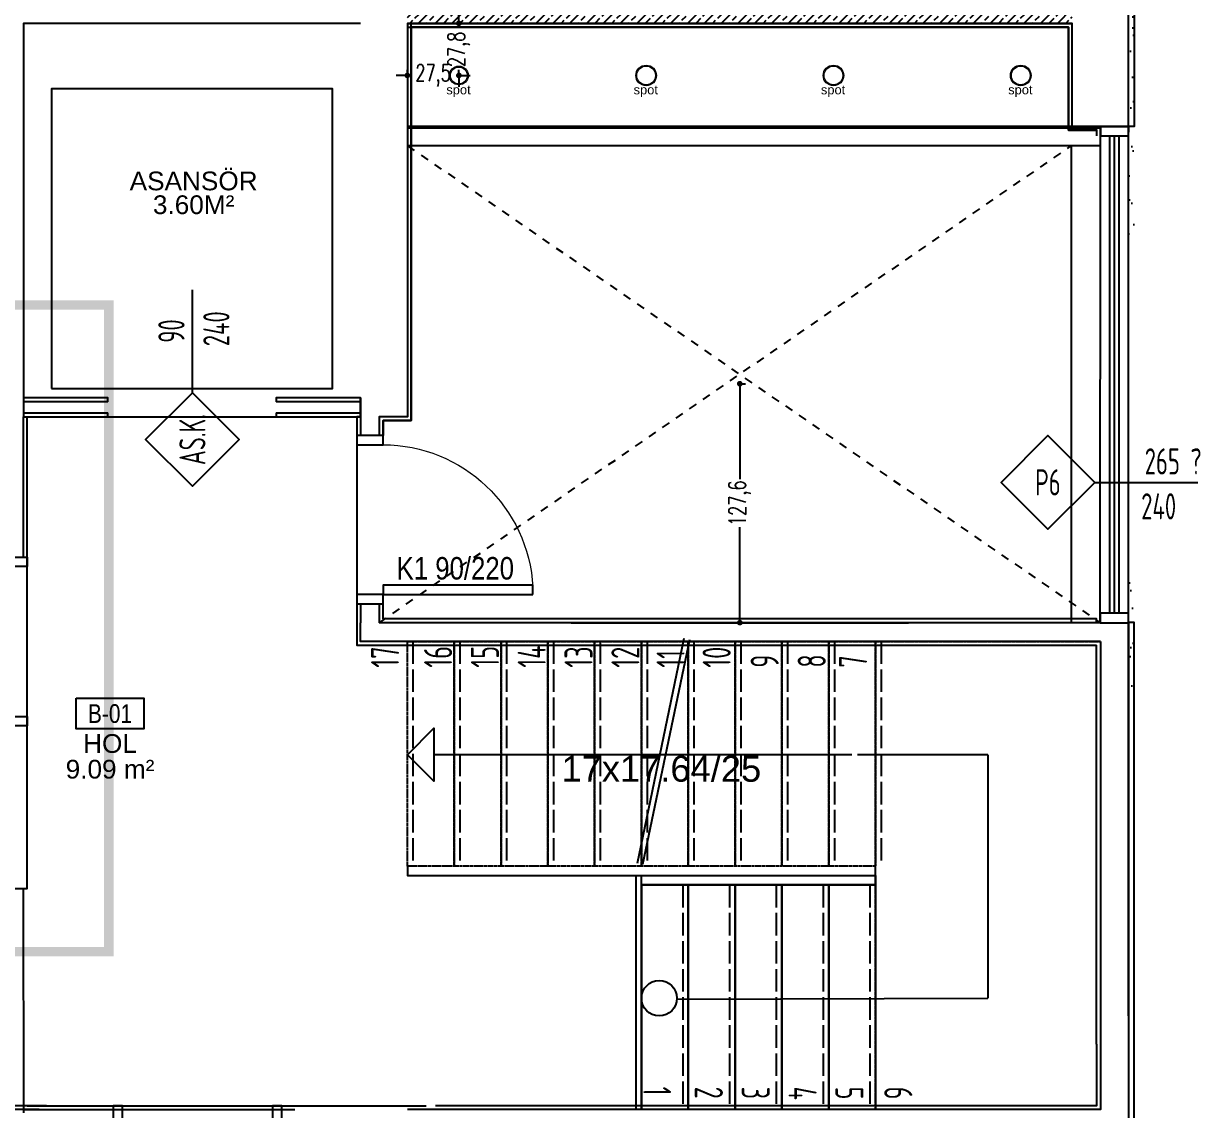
# Model space of a CAD drawing. Header units: millimetres. Extents: x 1064 to 14043, y 831 to 5538.
# Drawn here: x 3753 to 4376, y 4531 to 5111 of the extents above; entities that cross this region are included whole.
import ezdxf
from ezdxf.enums import TextEntityAlignment as Align

# ---------------------------------------------------------------- set-up
doc = ezdxf.new("R2010")
doc.units = ezdxf.units.MM
for name, pattern in [('( Hidden )', [0.375, 0.25, -0.125]), ('ACAD_ISO02W100', [15, 12, -3]), ('ACAD_ISO03W100', [30, 12, -18]), ('DASHED', [0.25, 0.125, -0.125]), ('Tratteggio-1', [0.007874, 0.003937, -0.003937])]:
    doc.linetypes.add(name, pattern=pattern)
for name, color, linetype in [('clad', 30, 'Continuous'), ('frame', 43, 'Continuous'), ('furn', 134, 'Continuous'), ('glass', 1, 'Continuous'), ('hatch_conc', 223, 'Continuous'), ('IŞIK', 2, 'Continuous'), ('mat_mortar', 145, 'Continuous'), ('Railing', 93, 'Continuous'), ('Stair', 3, 'Continuous'), ('Str_conc', 6, 'Continuous'), ('symbol', 8, 'Continuous'), ('symbol_no', 12, 'Continuous'), ('text_room', 12, 'Continuous'), ('wall', 4, 'Continuous')]:
    doc.layers.add(name, color=color, linetype=linetype)
doc.layers.add('mobilya', color=30, linetype='Continuous', lineweight=30)
doc.layers.add('ölçü -dış', color=7, linetype='Continuous', lineweight=25, true_color=0x605db1)
doc.styles.add('ARIAL', font='arial.ttf')
doc.styles.add('dim', font='simplex.shx', dxfattribs={"width": 0.7})
doc.styles.get("Standard").update_dxf_attribs({"font": 'arial.ttf'})
doc.styles.add('T100', font='ARIALN.TTF', dxfattribs={"height": 24})
doc.styles.add('text1', font='arial.ttf')
doc.styles.add('text2', font='arial.ttf', dxfattribs={"width": 0.8})
doc.styles.add('text3', font='geniso.shx', dxfattribs={"width": 0.7})
doc.dimstyles.new('1_50', dxfattribs={"dimtxt": 9, "dimasz": 3, "dimexe": 3, "dimexo": 0, "dimgap": 1, "dimtad": 0, "dimdec": 1, "dimzin": 11, "dimtxsty": 'dim', "dimblk": 'DOT', "dimcen": 1.5, "dimdle": 1.25, "dimclrt": 2, "dimadec": 0, "dimazin": 0, "dimtfac": 1.25, "dimtdec": 1, "dimtix": 1, "dimtofl": 0, "dimtmove": 1, "dimatfit": 3, "dimldrblk": 'DOT', "dimfxl": 10, "dimfxlon": 1, "dimtolj": 1, "dimtzin": 0, "dimarcsym": 0})

# ---------------------------------------------------------------- blocks, each defined once
blk = doc.blocks.new('mahal')
blk.add_lwpolyline([(-36, 0), (36, 0), (36, -33), (-36, -33)], close=True)
at = {"color": 7, "style": 'text2', "width": 0.8}
blk.add_attdef('10000', text='', height=20, dxfattribs=at).set_placement((0, -16.5), align=Align.MIDDLE)
at = {"color": 7, "style": 'text1'}
for tag, p in [('MAHAL', (0, -48.5)), ('M²', (0, -75.9))]:
    blk.add_attdef(tag, text='', height=20, dxfattribs=at).set_placement(p, align=Align.MIDDLE)
blk = doc.blocks.new('kap-penno_02')
blk.add_line((0, 0), (-55, 0))
blk.add_lwpolyline([(0, 0), (25, 25), (50, 0), (25, -25)], close=True)
at = {"color": 7, "style": 'text3', "width": 0.7}
for tag, p in [('100', (-50, 0)), ('220', (-50, -24))]:
    blk.add_attdef(tag, text='', height=14, dxfattribs=at).set_placement(p, align=Align.BOTTOM_LEFT)
blk.add_attdef('K00', text='', height=14, dxfattribs=at).set_placement((25, 0), align=Align.MIDDLE_CENTER)
blk = doc.blocks.new('*U748')
for points in [[(-0.8, 0), (-0.85, 0), (-0.85, 0.1399), (-0.8, 0.1399), (-0.8, 0)], [(0.05, 0), (0, 0), (0, 0.1399), (0.05, 0.1399), (0.05, 0)], [(0, -0.8), (-0.05, -0.8), (-0.05, 0), (0, 0), (0, -0.8)]]:
    blk.add_lwpolyline(points)
at = {"lineweight": 9}
blk.add_arc((0.0019, 0.0008), 0.8019, 180.05524, 267.00716, dxfattribs=at)
blk = doc.blocks.new('*U750')
for points in [[(-0.8, 0), (-0.85, 0), (-0.85, 0.1399), (-0.8, 0.1399), (-0.8, 0)], [(0.05, 0), (0, 0), (0, 0.1399), (0.05, 0.1399), (0.05, 0)], [(0, -0.8), (-0.05, -0.8), (-0.05, 0), (0, 0), (0, -0.8)]]:
    blk.add_lwpolyline(points)
at = {"lineweight": 9}
blk.add_arc((0.0019, 0.0008), 0.8019, 180.05524, 267.00716, dxfattribs=at)
blk = doc.blocks.new('_Dot')
at = {"color": 0, "linetype": 'ByBlock', "lineweight": -2}
blk.add_line((-0.5, 0), (-1, 0), dxfattribs=at)
at = {"color": 0, "linetype": 'ByBlock', "const_width": 0.5}
blk.add_lwpolyline([(-0.25, 0, 1), (0.25, 0, 1)], format="xyb", close=True, dxfattribs=at)
blk = doc.blocks.new('*D798')
at = {"layer": 'Defpoints', "color": 0, "transparency": 16777216}
for p in [(3957.84, 5082.77), (3957.84, 5082.77), (3985.35, 5082.77)]:
    blk.add_point(p, dxfattribs=at)
at = {"layer": 'ölçü -dış', "color": 0, "lineweight": -2, "transparency": 16777216}
for p, q in [((3957.84, 5082.77), (3957.84, 5085.77)), ((3985.35, 5082.77), (3985.35, 5085.77)), ((3954.84, 5082.77), (3951.84, 5082.77)), ((3988.35, 5082.77), (3991.35, 5082.77))]:
    blk.add_line(p, q, dxfattribs=at)
at = {"layer": 'ölçü -dış', "color": 0, "lineweight": -2, "transparency": 16777216, "xscale": 3, "yscale": 3, "zscale": 3}
for p, rotation in [((3957.84, 5082.77), 359.9999999979239), ((3985.35, 5082.77), 179.999999997924)]:
    blk.add_blockref('_Dot', p, dxfattribs=dict(at, rotation=rotation))
at = {"layer": 'ölçü -dış', "color": 2, "transparency": 16777216, "insert": (3971.59, 5082.77), "char_height": 9, "attachment_point": 5, "rotation": 360, "style": 'dim'}
blk.add_mtext('\\A1;27,5', dxfattribs=at)
blk = doc.blocks.new('*D779')
at = {"layer": 'Defpoints', "color": 0, "transparency": 16777216}
for p in [(3985.35, 5110.59), (3985.35, 5110.59), (3985.35, 5082.77)]:
    blk.add_point(p, dxfattribs=at)
at = {"layer": 'ölçü -dış', "color": 0, "lineweight": -2, "transparency": 16777216}
for p, q in [((3985.35, 5113.59), (3985.35, 5116.59)), ((3985.35, 5110.59), (3988.35, 5110.59)), ((3985.35, 5082.77), (3988.35, 5082.77)), ((3985.35, 5079.77), (3985.35, 5076.77))]:
    blk.add_line(p, q, dxfattribs=at)
at = {"layer": 'ölçü -dış', "color": 0, "lineweight": -2, "transparency": 16777216, "xscale": 3, "yscale": 3, "zscale": 3}
for p, rotation in [((3985.35, 5110.59), 270), ((3985.35, 5082.77), 90)]:
    blk.add_blockref('_Dot', p, dxfattribs=dict(at, rotation=rotation))
at = {"layer": 'ölçü -dış', "color": 2, "transparency": 16777216, "insert": (3985.35, 5096.68), "char_height": 9, "attachment_point": 5, "rotation": 90, "style": 'dim'}
blk.add_mtext('\\A1;27,8', dxfattribs=at)
blk = doc.blocks.new('*D800')
at = {"layer": 'Defpoints', "color": 0, "transparency": 16777216}
for p in [(4135.24, 4918.14), (4135.24, 4790.57), (4135.35, 4790.57)]:
    blk.add_point(p, dxfattribs=at)
at = {"layer": 'ölçü -dış', "color": 0, "lineweight": -2, "transparency": 16777216}
for p, q in [((4135.24, 4918.14), (4138.35, 4918.14)), ((4135.35, 4915.14), (4135.35, 4867.21)), ((4135.35, 4793.57), (4135.35, 4841.51)), ((4135.24, 4790.57), (4138.35, 4790.57))]:
    blk.add_line(p, q, dxfattribs=at)
at = {"layer": 'ölçü -dış', "color": 0, "lineweight": -2, "transparency": 16777216, "xscale": 3, "yscale": 3, "zscale": 3}
for p, rotation in [((4135.35, 4918.14), 90), ((4135.35, 4790.57), 270)]:
    blk.add_blockref('_Dot', p, dxfattribs=dict(at, rotation=rotation))
at = {"layer": 'ölçü -dış', "color": 2, "transparency": 16777216, "insert": (4135.35, 4854.36), "char_height": 9, "attachment_point": 5, "rotation": 90, "style": 'dim'}
blk.add_mtext('\\A1;127,6', dxfattribs=at)

msp = doc.modelspace()

# ---------------------------------------------------------------- hatches: boundary and pattern name
at = {"layer": 'clad', "true_color": 0x636466}
h = msp.add_hatch(dxfattribs=at)
h.set_pattern_fill('AR-SAND', color=251, scale=0.2)
h.set_pattern_definition([(37.5, (-640589.864, -4496314.152), (-0.320006259, 9.788264747), [0, -7.7216, 0, -8.636, 0, -8.255]), (7.5, (-640589.864, -4496314.152), (8.990465663, 14.33650201), [0, -4.1656, 0, -6.9596, 0, -2.667]), (327.5, (-640596.112, -4496314.152), (15.819847405, 0.028743694), [0, -2.54, 0, -9.144, 0, -11.938]), (317.5, (-640596.112, -4496314.152), (15.27112905, 4.458586465), [0, -1.27, 0, -5.9944, 0, -6.858])])
h.paths.add_polyline_path([(4342.84811, 5135.58617), (4345.84811, 5135.58617), (4345.84811, 5075.58636), (4345.84811, 4995.53418), (4342.83651, 4995.53418), (4342.84805, 5072.58635), (4342.84816, 5135.58635), (4342.8481, 5135.58656), (4342.8481, 5075.58635), (4342.84809, 5075.58636)])
h = msp.add_hatch(dxfattribs=at)
h.set_pattern_fill('AR-SAND', color=251, scale=0.2)
h.set_pattern_definition([(37.5, (-640589.864, -4495571.168), (-0.320006259, 9.788264747), [0, -7.7216, 0, -8.636, 0, -8.255]), (7.5, (-640589.864, -4495571.168), (8.990465663, 14.33650201), [0, -4.1656, 0, -6.9596, 0, -2.667]), (327.5, (-640596.112, -4495571.168), (15.819847405, 0.028743694), [0, -2.54, 0, -9.144, 0, -11.938]), (317.5, (-640596.112, -4495571.168), (15.27112905, 4.458586465), [0, -1.27, 0, -5.9944, 0, -6.858])])
h.paths.add_polyline_path([(4342.84814, 4745.57102), (4345.84814, 4745.57102), (4345.84814, 4815.57518), (4342.84816, 4815.57518)])
at = {"layer": 'hatch_conc', "true_color": 0x636466}
h = msp.add_hatch(dxfattribs=at)
h.set_pattern_fill('ANSI33', color=251)
h.set_pattern_definition([(45, (-633445.4495, -4496314.152), (-4.4901280605, 4.4901280605), []), (45, (-633440.9594, -4496314.152), (-4.4901280605, 4.4901280605), [3.175, -1.5875])])
h.paths.add_polyline_path([(4312.83651, 5135.58617), (3957.83649, 5135.58617), (3957.83649, 5110.58636), (4312.83651, 5110.58636)])

# ---------------------------------------------------------------- linework, layer by layer
at = {"color": 251, "true_color": 0x636466}
msp.add_line((3752.80809, 4648.8187), (3752.8365, 4528.81966), dxfattribs=at)
at = {"color": 251, "linetype": '( Hidden )', "ltscale": 50, "true_color": 0x636466, "const_width": 2}
msp.add_lwpolyline([(4327.33241, 5055.21008), (3957.94825, 5055.21014)], dxfattribs=at)
at = {"color": 251, "linetype": 'DASHED', "ltscale": 35, "true_color": 0x636466}
for points in [[(3942.84812, 4790.52937), (4312.33241, 5045.21008)], [(3957.94825, 5045.21014), (4327.83653, 4790.52937)]]:
    msp.add_lwpolyline(points, dxfattribs=at)
at = {"color": 244, "linetype": 'ACAD_ISO03W100', "true_color": 0x991b1e, "const_width": 5}
msp.add_lwpolyline([(3272.53854, 4960.24148), (3798.4593, 4960.24148), (3798.4593, 4614.85985), (3272.53854, 4614.85985)], close=True, dxfattribs=at)
at = {"color": 251, "true_color": 0x636466}
for points in [[(4045.34812, 4790.57082), (4225.34812, 4790.57082)], [(4079.83072, 4655.57082), (4079.84812, 4530.56194)]]:
    msp.add_lwpolyline(points, dxfattribs=at)
at = {"layer": 'clad', "color": 251, "true_color": 0x636466}
for points in [[(4342.84811, 5135.58617), (4345.84811, 5135.58617), (4345.84811, 5075.58636), (4345.96089, 5055.55124), (4342.94924, 5055.55124), (4342.83646, 5052.54947), (4342.83657, 5055.54937), (4312.84812, 5055.54957), (4312.84812, 5055.54947), (4342.84809, 5055.54947)], [(4342.84814, 4470.54639), (4345.84814, 4470.54639), (4345.84814, 4790.61182), (4342.84816, 4790.61182)]]:
    msp.add_lwpolyline(points, close=True, dxfattribs=at)
for points in [[(4327.33241, 5045.21008), (3957.94825, 5045.21014)], [(4327.33241, 5045.21008), (4317.33241, 5045.21008), (4312.33241, 5045.21008), (4312.33241, 4790.57082)]]:
    msp.add_lwpolyline(points, dxfattribs=at)
at = {"layer": 'frame', "color": 251, "true_color": 0x636466}
for p, q in [((3777.84522, 4915.58626), (3822.84522, 4915.58626)), ((3862.83942, 4915.58626), (3907.83942, 4915.58626))]:
    msp.add_line(p, q, dxfattribs=at)
for points in [[(4327.94929, 5050.55124), (4342.9493, 5050.55124), (4342.9493, 5055.55124), (4327.94929, 5055.55124)], [(4327.83652, 4790.57082), (4342.83653, 4790.57082), (4342.83653, 4795.57082), (4327.83652, 4795.57082)]]:
    msp.add_lwpolyline(points, close=True, dxfattribs=at)
at = {"layer": 'furn', "color": 251, "true_color": 0x636466}
msp.add_line((3959.83653, 5053.39344), (3959.83653, 4903.39344), dxfattribs=at)
at = {"layer": 'glass', "color": 251, "true_color": 0x636466}
for p, q in [((4332.83653, 4795.57082), (4332.9493, 5050.55124)), ((4332.83653, 4795.57082), (4332.9493, 5050.55124)), ((4335.33653, 4795.57082), (4335.4493, 5050.55124)), ((4335.33653, 4795.57082), (4335.4493, 5050.55124)), ((4337.83653, 4795.57082), (4337.9493, 5050.55124))]:
    msp.add_line(p, q, dxfattribs=at)
at = {"layer": 'hatch_conc', "color": 251, "true_color": 0x636466}
msp.add_lwpolyline([(4327.94929, 5050.55124), (4327.93591, 5055.54947), (4312.84812, 5055.58685), (4312.84813, 5110.58636), (3957.83653, 5110.58642), (3957.83653, 4900.54972), (3942.84812, 4900.54972), (3942.84783, 4890.57046)], dxfattribs=at)
at = {"layer": 'IŞIK', "color": 251, "lineweight": 18, "true_color": 0x636466}
for centre, radius in [((3985.34623, 5082.76643), 5), ((3985.34623, 5082.76643), 4.5), ((4085.34623, 5082.76643), 5.5), ((4085.34623, 5082.76643), 5), ((4185.34623, 5082.76643), 5.5), ((4185.34623, 5082.76643), 5), ((4285.34623, 5082.76643), 5.5), ((4285.34623, 5082.76643), 5)]:
    msp.add_circle(centre, radius, dxfattribs=at)
at = {"layer": 'mat_mortar', "color": 251, "true_color": 0x636466}
for points in [[(4325.94929, 5050.54589), (4325.94125, 5053.5544), (4310.84812, 5053.59179), (4310.84813, 5108.58636), (3959.83653, 5108.58642), (3959.83653, 4898.54972), (3944.84806, 4898.54972), (3944.84783, 4890.57041)], [(3944.84812, 4885.57041), (3944.84812, 4898.54972), (3959.83649, 4898.54972), (3959.83649, 5110.58636)], [(3957.83653, 5108.58636), (4310.84813, 5108.58636), (4310.83581, 5053.51262), (4325.84811, 5053.51262), (4325.92835, 5055.55124)], [(4327.9493, 5055.55124), (4325.9493, 5055.55124)], [(4327.9493, 5055.55124), (4325.9493, 5055.55124)], [(3932.84813, 4900.54972), (3930.84812, 4900.54972), (3930.84812, 4805.57082)], [(3930.84812, 4800.57082), (3930.84812, 4778.57082), (4325.84812, 4778.57082)], [(4327.83653, 4790.52937), (4325.84812, 4790.52937), (4325.84812, 4792.57082), (3944.84812, 4792.57082), (3944.84812, 4800.57041)], [(4327.83653, 4790.52937), (4325.84812, 4790.52937), (4325.84812, 4792.57082), (3944.84812, 4792.57082), (3944.84812, 4800.57041)], [(4325.84812, 4565.53418), (4325.84812, 4778.57082)], [(4325.84812, 4565.53418), (4325.84812, 4532.57191), (3972.83651, 4532.57022)], [(3765.12103, 4532.56191), (3437.83651, 4532.54639)], [(3754.8365, 4532.56271), (3967.8365, 4532.546)]]:
    msp.add_lwpolyline(points, dxfattribs=at)
at = {"layer": 'mat_mortar', "color": 32, "true_color": 0xcd6928}
msp.add_lwpolyline([(3335.83651, 4648.56191), (3754.8365, 4648.56191), (3754.8365, 4900.54972)], dxfattribs=at)
at = {"layer": 'Railing', "color": 251, "true_color": 0x636466}
msp.add_lwpolyline([(3957.83647, 4660.57082), (3957.83647, 4655.57082), (4207.84812, 4655.57082), (4207.84812, 4650.57082), (4082.84812, 4650.57082), (4082.84812, 4655.57082)], dxfattribs=at)
at = {"layer": 'Stair', "color": 251, "linetype": 'Tratteggio-1', "ltscale": 50, "true_color": 0x636466}
for p, q in [((4207.84812, 4780.57082), (4327.84812, 4780.57082)), ((4207.84812, 4530.57082), (4207.84812, 4780.57082)), ((4327.84812, 4780.57082), (4327.84812, 4780.57082)), ((4327.84812, 4780.57082), (4327.84812, 4780.57082)), ((4327.84812, 4530.57082), (4207.84812, 4530.57082))]:
    msp.add_line(p, q, dxfattribs=at)
at = {"layer": 'Stair', "color": 251, "true_color": 0x636466}
for p, q in [((4267.84812, 4720.03923), (4198.23737, 4720.03922)), ((4267.84812, 4720.03923), (4267.84812, 4590.03923)), ((4082.84812, 4530.57082), (4082.84812, 4650.57082)), ((4082.84812, 4650.57082), (4107.84812, 4650.57082)), ((4082.84812, 4650.57082), (4082.84812, 4530.57082)), ((4107.84812, 4650.57082), (4107.84812, 4530.57082)), ((4107.84812, 4530.57082), (4107.84812, 4650.57082)), ((4107.84812, 4650.57082), (4132.84812, 4650.57082)), ((4132.84812, 4530.57082), (4132.84812, 4650.57082)), ((4132.84812, 4650.57082), (4157.84812, 4650.57082)), ((4132.84812, 4650.57082), (4132.84812, 4530.57082)), ((4157.84812, 4650.57082), (4157.84812, 4530.57082)), ((4157.84812, 4530.57082), (4157.84812, 4650.57082)), ((4157.84812, 4650.57082), (4182.84812, 4650.57082)), ((4182.84812, 4650.57082), (4182.84812, 4530.57082)), ((4182.84812, 4530.57082), (4182.84812, 4650.57082)), ((4182.84812, 4650.57082), (4207.84812, 4650.57082)), ((4207.84812, 4650.57082), (4207.84812, 4530.57082)), ((4101.77, 4589.50764), (4267.84812, 4590.03923)), ((4107.84812, 4530.57082), (4082.84812, 4530.57082)), ((4132.84812, 4530.57082), (4107.84812, 4530.57082)), ((4157.84812, 4530.57082), (4132.84812, 4530.57082)), ((4182.84812, 4530.57082), (4157.84812, 4530.57082)), ((4207.84812, 4530.57082), (4182.84812, 4530.57082))]:
    msp.add_line(p, q, dxfattribs=at)
at = {"layer": 'Stair', "color": 251, "linetype": 'ACAD_ISO02W100', "true_color": 0x636466}
for p, q in [((4079.84812, 4650.57082), (4079.84812, 4530.57082)), ((4104.84812, 4650.57082), (4104.84812, 4530.57082)), ((4129.84812, 4650.57082), (4129.84812, 4530.57082)), ((4154.84812, 4650.57082), (4154.84812, 4530.57082)), ((4179.84812, 4650.57082), (4179.84812, 4530.57082)), ((4204.84812, 4650.57082), (4204.84812, 4530.57082))]:
    msp.add_line(p, q, dxfattribs=at)
at = {"layer": 'Stair', "color": 251, "linetype": 'Tratteggio-1', "ltscale": 50, "true_color": 0x636466}
for points in [[(3982.84812, 4780.57082), (3982.84812, 4660.57082), (3957.84812, 4660.57082), (3957.84812, 4780.57082)], [(4007.84812, 4780.57082), (4007.84812, 4660.57082), (3982.84812, 4660.57082), (3982.84812, 4780.57082)], [(4032.84812, 4780.57082), (4032.84812, 4660.57082), (4007.84812, 4660.57082), (4007.84812, 4780.57082)], [(4057.84812, 4780.57082), (4057.84812, 4660.57082), (4032.84812, 4660.57082), (4032.84812, 4780.57082)], [(4082.84812, 4780.57082), (4082.84812, 4660.57082), (4057.84812, 4660.57082), (4057.84812, 4780.57082)], [(4107.84812, 4780.57082), (4107.84812, 4660.57082), (4082.84812, 4660.57082), (4082.84812, 4780.57082)], [(4132.84812, 4780.57082), (4132.84812, 4660.57082), (4107.84812, 4660.57082), (4107.84812, 4780.57082)], [(4157.84812, 4780.57082), (4157.84812, 4660.57082), (4132.84812, 4660.57082), (4132.84812, 4780.57082)], [(4182.84812, 4780.57082), (4182.84812, 4660.57082), (4157.84812, 4660.57082), (4157.84812, 4780.57082)], [(4207.84812, 4780.57082), (4207.84812, 4660.57082), (4182.84812, 4660.57082), (4182.84812, 4780.57082)]]:
    msp.add_lwpolyline(points, close=True, dxfattribs=at)
at = {"layer": 'Stair', "color": 251, "ltscale": 5, "true_color": 0x636466}
for points in [[(4105.51686, 4782.03728), (4080.51686, 4662.03728)], [(4108.45381, 4781.42542), (4083.45381, 4661.42542)]]:
    msp.add_lwpolyline(points, dxfattribs=at)
at = {"layer": 'Stair', "color": 251, "true_color": 0x636466}
msp.add_circle((4092.31653, 4590.03923), 9.46841, dxfattribs=at)
at = {"layer": 'Str_conc', "color": 251, "true_color": 0x636466}
msp.add_lwpolyline([(3932.83648, 5110.58677), (3752.83648, 5110.58677), (3752.83648, 4910.58677)], dxfattribs=at)
msp.add_lwpolyline([(3767.83648, 4915.58677), (3917.83648, 4915.58677), (3917.83648, 5075.58677), (3767.83648, 5075.58677)], close=True, dxfattribs=at)
at = {"layer": 'symbol', "color": 251, "true_color": 0x636466}
for p, q in [((4327.83653, 4790.57082), (4327.9493, 5050.55124)), ((4327.83653, 4790.57082), (4327.9493, 5050.55124)), ((4342.83653, 4790.57082), (4342.9493, 5050.55124)), ((4195.17296, 4720.03922), (3971.99018, 4720.03919))]:
    msp.add_line(p, q, dxfattribs=at)
at = {"layer": 'symbol', "color": 251, "linetype": 'ACAD_ISO02W100', "true_color": 0x636466}
for p, q in [((3960.84812, 4780.57082), (3960.84812, 4660.57082)), ((3985.84812, 4780.57082), (3985.84812, 4660.57082)), ((4010.84812, 4780.57082), (4010.84812, 4660.57082)), ((4035.84812, 4780.57082), (4035.84812, 4660.57082)), ((4060.84812, 4780.57082), (4060.84812, 4660.57082)), ((4085.84812, 4780.57082), (4085.84812, 4660.57082)), ((4110.84812, 4780.57082), (4110.84812, 4660.57082)), ((4135.84812, 4780.57082), (4135.84812, 4660.57082)), ((4160.84812, 4780.57082), (4160.84812, 4660.57082)), ((4185.84812, 4780.57082), (4185.84812, 4660.57082)), ((4210.84812, 4780.57082), (4210.84812, 4660.57082))]:
    msp.add_line(p, q, dxfattribs=at)
at = {"layer": 'symbol', "color": 251, "true_color": 0x636466}
msp.add_lwpolyline([(3797.84518, 4900.54972), (3887.83939, 4900.54972)], dxfattribs=at)
msp.add_lwpolyline([(3957.84804, 4720.03919), (3971.99018, 4734.18132), (3971.99018, 4705.89705)], close=True, dxfattribs=at)
at = {"layer": 'wall', "color": 251, "true_color": 0x636466}
for p, q in [((4342.9493, 5055.55124), (4327.9493, 5055.55124)), ((3752.8365, 4530.56287), (3752.8365, 4530.55224))]:
    msp.add_line(p, q, dxfattribs=at)
for points in [[(3957.83653, 5110.58636), (4312.84813, 5110.58636)], [(3957.83653, 5110.58636), (4312.84813, 5110.58636)], [(4327.9493, 5055.55124), (4327.93591, 5055.54947)], [(4327.9493, 5055.55124), (4327.93591, 5055.54947)], [(4342.83653, 4580.57924), (4342.83651, 5055.51262)], [(3797.84518, 4908.54952), (3797.84518, 4910.54952), (3752.84808, 4910.54952), (3752.84808, 4900.54972), (3797.84518, 4900.54972), (3797.84518, 4902.54972)], [(3797.84518, 4908.54952), (3752.84808, 4908.54952), (3752.84808, 4902.54972), (3797.84518, 4902.54972)], [(3887.83939, 4902.54972), (3887.83939, 4900.54972), (3932.83649, 4900.54972), (3932.83649, 4910.54952), (3887.83939, 4910.54952), (3887.83939, 4908.54952)], [(3887.83939, 4902.54972), (3932.83649, 4902.54972), (3932.83649, 4908.54952), (3887.83939, 4908.54952)], [(3932.83653, 4910.58615), (3932.83846, 4890.57076)], [(3932.83653, 4910.58615), (3932.83846, 4890.57076)], [(3942.84812, 4900.54972), (3942.84812, 4890.57046)], [(3942.84812, 4900.54972), (3942.84812, 4890.57046)], [(3932.84716, 4800.57076), (3932.84812, 4790.57082)], [(3932.84716, 4800.57076), (3932.84812, 4790.57082)], [(3942.84812, 4800.57046), (3942.84812, 4790.57179)], [(3942.84812, 4800.57046), (3942.84812, 4790.57179)], [(3942.84812, 4800.57046), (3942.84812, 4790.57179)], [(4327.84812, 4780.57082), (3932.84812, 4780.57082), (3932.84812, 4790.57082), (3932.84813, 4790.57082)], [(4327.84812, 4790.57082), (3942.84813, 4790.57082)], [(4327.84812, 4790.57082), (3942.84813, 4790.57082)], [(4327.84812, 4790.57082), (3942.84813, 4790.57082)], [(4327.83651, 4790.57082), (4342.83651, 4790.57082)], [(4327.84812, 4790.57082), (4327.84818, 4790.57082)], [(4327.84812, 4790.57082), (4327.84818, 4790.57082)], [(4327.84812, 4780.57082), (4327.84812, 4530.57082), (4142.84812, 4530.57082)], [(4207.84812, 4650.57082), (4207.84812, 4660.57082)], [(4342.83653, 4580.57924), (4342.83701, 4530.54639)], [(3761.31864, 4530.56191), (3467.83651, 4530.56191)], [(3752.8365, 4530.56287), (3897.83647, 4530.54639)], [(3782.84819, 4530.57728), (3847.85616, 4530.57728)], [(3967.83651, 4530.54645), (3957.83649, 4530.54639)], [(4142.84812, 4530.57082), (3967.83651, 4530.54645)]]:
    msp.add_lwpolyline(points, dxfattribs=at)
at = {"layer": 'wall', "color": 32, "true_color": 0xcd6928}
msp.add_lwpolyline([(3752.82059, 4825.56214), (3752.8365, 4900.54992)], dxfattribs=at)

# ---------------------------------------------------------------- block references
at = {"layer": 'frame', "color": 251, "true_color": 0x636466, "xscale": -99.99999999999994, "yscale": 99.99999999999994, "zscale": 99.99999999999994}
for name, p, rotation in [('*U748', (3944.84827, 4805.57041), 89.9983010541731), ('*U748', (3944.84827, 4805.57041), 89.9983010541731), ('*U750', (3805.83599, 4518.58065), 359.9983010541731)]:
    msp.add_blockref(name, p, dxfattribs=dict(at, rotation=rotation))
at = {"layer": 'frame', "color": 32, "true_color": 0xcd6928, "xscale": 99.99999999999994, "yscale": 99.99999999999994, "zscale": 99.99999999999994, "rotation": 270.0016989458269}
msp.add_blockref('*U748', (3740.8365, 4740.56179), dxfattribs=at)
at = {"layer": 'symbol_no', "color": 251, "true_color": 0x636466}
ref = msp.add_blockref('kap-penno_02', (3843.0813, 4913.37508), dxfattribs=dict(at, xscale=-1, rotation=89.99999999999993))
ref.add_attrib('K00', 'AS.K.', dxfattribs={"layer": '0', "color": 7, "height": 14, "rotation": 90, "style": 'text3', "width": 0.7}).set_placement((3843.0813, 4888.37508), align=Align.MIDDLE_CENTER)
ref.add_attrib('220', '240', dxfattribs={"layer": '0', "color": 7, "height": 14, "rotation": 90, "style": 'text3', "width": 0.7}).set_placement((3867.0813, 4938.17508), align=Align.BOTTOM_LEFT)
ref.add_attrib('100', '90', dxfattribs={"layer": '0', "color": 7, "height": 14, "rotation": 90, "style": 'text3', "width": 0.7}).set_placement((3843.0813, 4940.04174), align=Align.BOTTOM_LEFT)
ref = msp.add_blockref('kap-penno_02', (4324.86432, 4865.49054), dxfattribs=dict(at, xscale=-1))
ref.add_attrib('K00', 'P6', dxfattribs={"layer": '0', "color": 7, "height": 14, "style": 'text3', "width": 0.7}).set_placement((4299.86432, 4865.49054), align=Align.MIDDLE_CENTER)
ref.add_attrib('220', '240', dxfattribs={"layer": '0', "color": 7, "height": 14, "style": 'text3', "width": 0.7}).set_placement((4349.66432, 4841.49054), align=Align.BOTTOM_LEFT)
ref.add_attrib('100', '265 ?', dxfattribs={"layer": '0', "color": 7, "height": 14, "style": 'text3', "width": 0.7}).set_placement((4351.53099, 4865.49054), align=Align.BOTTOM_LEFT)
at = {"layer": 'text_room', "color": 251, "true_color": 0x636466, "xscale": 0.5, "yscale": 0.5, "zscale": 0.5}
msp.add_blockref('mahal', (3799.09719, 4750.30008), dxfattribs=at).add_auto_attribs({'10000': 'B-01', 'MAHAL': 'HOL', 'M²': '9.09 m²'})

# ---------------------------------------------------------------- texts
at = {"color": 251, "true_color": 0x636466, "style": 'text1'}
for tag, text, p in [('ASANSÖR', '', (3843.73417, 5027.45012)), ('3.60M²', 'm²', (3843.73417, 5013.75012))]:
    msp.add_attdef(tag, text=text, height=10, dxfattribs=at).set_placement(p, align=Align.MIDDLE)
at = {"layer": 'mobilya', "color": 251, "true_color": 0x636466}
for p in [(3978.6442, 5072.68043), (4078.6442, 5072.68043), (4178.6442, 5072.68043), (4278.6442, 5072.68043)]:
    msp.add_text('spot', height=4.922708, dxfattribs=at).set_placement(p)
at = {"layer": 'Stair', "color": 251, "true_color": 0x636466, "style": 'text3', "width": 0.7}
for s, rotation, p in [('17', 90, (3953.41403, 4766.54814)), ('16', 90, (3981.77283, 4766.54814)), ('15', 90, (4006.77283, 4766.56347)), ('14', 90, (4031.77283, 4766.56347)), ('13', 90, (4056.77283, 4766.54814)), ('12', 90, (4081.77283, 4766.54814)), ('11', 90, (4105.87405, 4766.54814)), ('10', 90, (4130.48785, 4766.54814)), ('9', 90, (4156.12721, 4766.54814)), ('8', 90, (4181.254, 4766.54814)), ('7', 90, (4203.3037, 4766.54814)), ('1', 270, (4083.7221, 4542.8252)), ('2', 270, (4111.33112, 4542.8252)), ('3', 270, (4136.33112, 4542.8252)), ('4', 270, (4161.33112, 4542.83721)), ('5', 270, (4186.33112, 4542.83741)), ('6', 270, (4212.46579, 4542.83741))]:
    msp.add_text(s, height=15, rotation=rotation, dxfattribs=at).set_placement(p)
at = {"layer": 'Stair', "color": 251, "ltscale": 5, "true_color": 0x636466, "style": 'ARIAL'}
msp.add_text('17x17.64/25', height=13.8667325, rotation=359.97588657, dxfattribs=at).set_placement((4040.13925, 4705.68977, 5027.67222))
at = {"layer": 'symbol_no', "color": 251, "true_color": 0x636466, "insert": (3952.11083, 4825.6084, 0.00074), "char_height": 12, "width": 1678.7970285, "attachment_point": 1, "style": 'T100'}
msp.add_mtext('K{\\fArial Narrow|b0|i0|c162|p34;1} {\\fArial Narrow|b0|i0|c162|p34;90/}220', dxfattribs=at)

# ---------------------------------------------------------------- dimensions: what is measured, and where the dimension line sits
at = {"layer": 'ölçü -dış', "color": 251, "true_color": 0x636466}
for p1, p2, distance, picture, middle in [((3985.34623, 5082.76643), (3985.34623, 5110.58636), 0, '*D779', (3985.34623, 5096.67639)), ((3985.34623, 5082.76643), (3957.83653, 5082.76643), 0, '*D798', (3971.59138, 5082.76643)), ((4135.23717, 4918.14064), (4135.23717, 4790.57082), 0.11095, '*D800', (4135.34812, 4854.35573))]:
    dim = msp.add_aligned_dim(p1=p1, p2=p2, distance=distance, dimstyle='1_50', dxfattribs=at)
    dim.commit()
    dim.dimension.update_dxf_attribs({"geometry": picture, "text_midpoint": middle})

doc.saveas('drawing.dxf')
